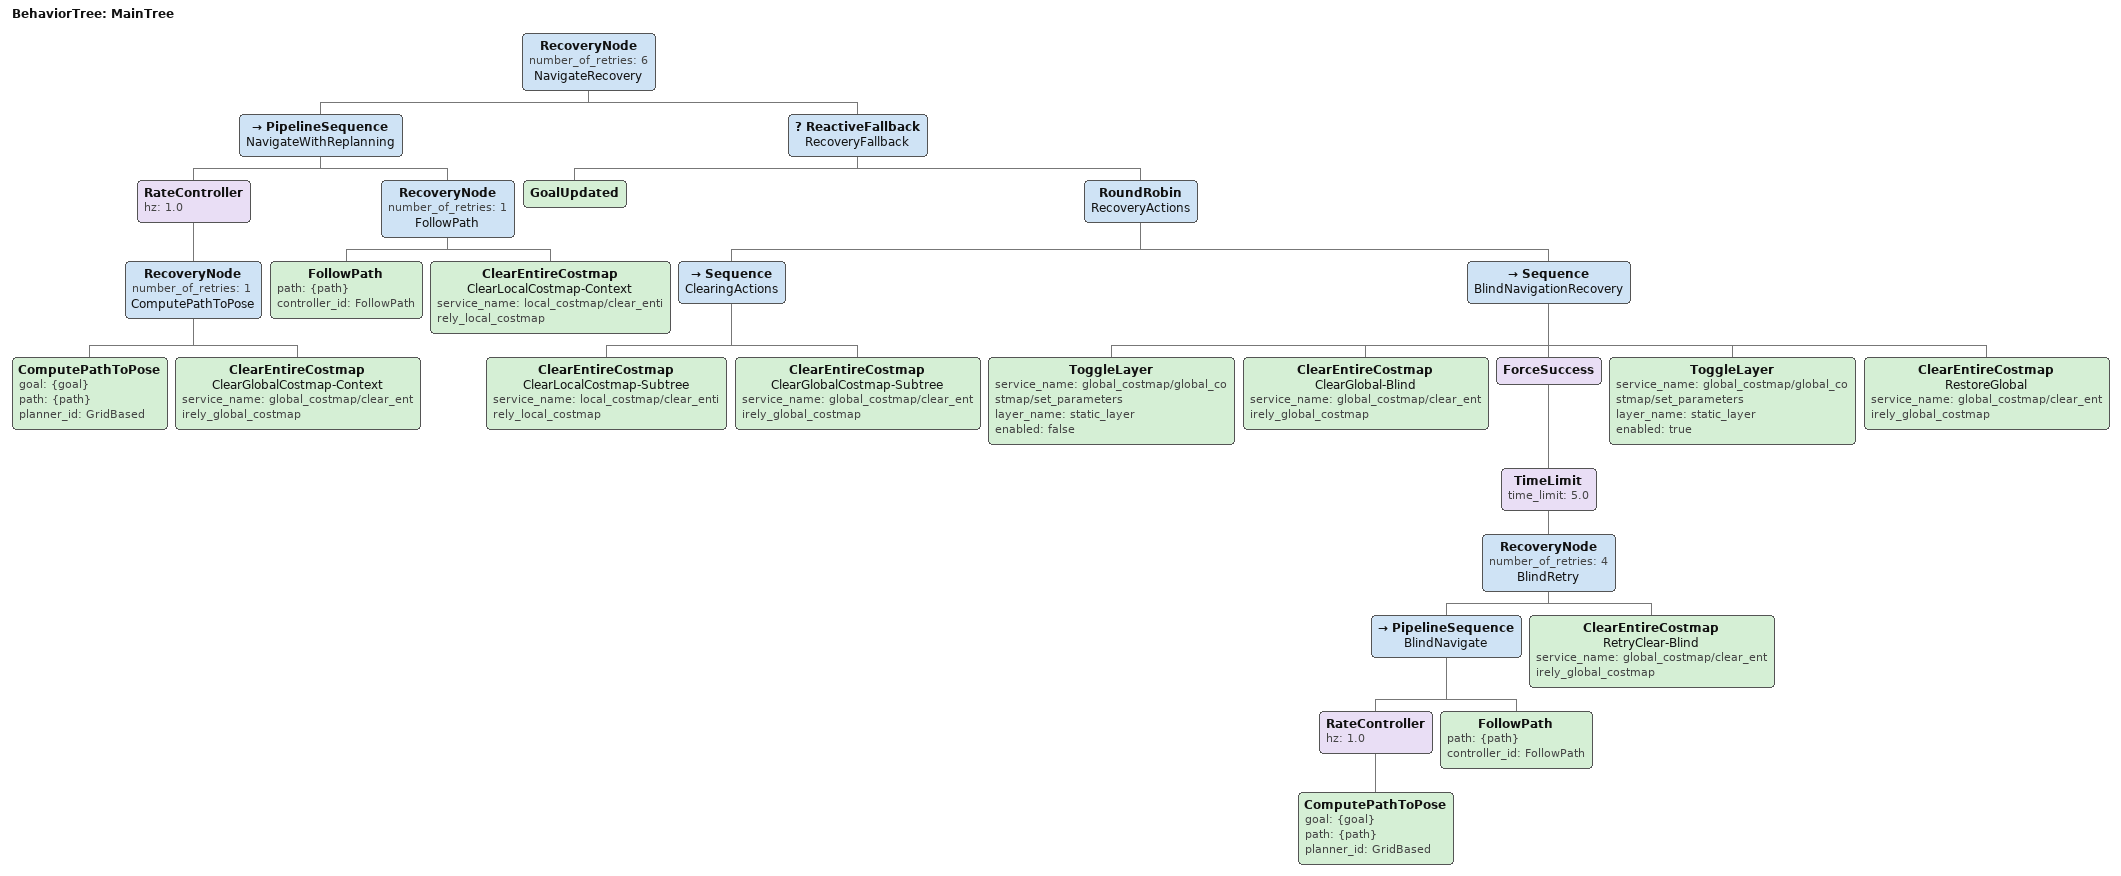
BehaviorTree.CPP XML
<root main_tree_to_execute="MainTree">
  <BehaviorTree ID="MainTree">
    <RecoveryNode number_of_retries="6" name="NavigateRecovery">
      <PipelineSequence name="NavigateWithReplanning">
        <RateController hz="1.0">
          <RecoveryNode number_of_retries="1" name="ComputePathToPose">
            <ComputePathToPose goal="{goal}" path="{path}" planner_id="GridBased"/>
            <ClearEntireCostmap name="ClearGlobalCostmap-Context" service_name="global_costmap/clear_entirely_global_costmap"/>
          </RecoveryNode>
        </RateController>
        <RecoveryNode number_of_retries="1" name="FollowPath">
          <FollowPath path="{path}" controller_id="FollowPath"/>
          <ClearEntireCostmap name="ClearLocalCostmap-Context" service_name="local_costmap/clear_entirely_local_costmap"/>
        </RecoveryNode>
      </PipelineSequence>
      <ReactiveFallback name="RecoveryFallback">
        <GoalUpdated/>
        <RoundRobin name="RecoveryActions">
          <Sequence name="ClearingActions">
            <ClearEntireCostmap name="ClearLocalCostmap-Subtree" service_name="local_costmap/clear_entirely_local_costmap"/>
            <ClearEntireCostmap name="ClearGlobalCostmap-Subtree" service_name="global_costmap/clear_entirely_global_costmap"/>
          </Sequence>
          <Sequence name="BlindNavigationRecovery">
            <ToggleLayer service_name="global_costmap/global_costmap/set_parameters" layer_name="static_layer" enabled="false"/>
            <ClearEntireCostmap name="ClearGlobal-Blind" service_name="global_costmap/clear_entirely_global_costmap"/>
            <ForceSuccess>
              <TimeLimit time_limit="5.0">
                <RecoveryNode number_of_retries="4" name="BlindRetry">
                   <PipelineSequence name="BlindNavigate">
                     <RateController hz="1.0">
                       <ComputePathToPose goal="{goal}" path="{path}" planner_id="GridBased"/>
                     </RateController>
                     <FollowPath path="{path}" controller_id="FollowPath"/>
                   </PipelineSequence>
                   <ClearEntireCostmap name="RetryClear-Blind" service_name="global_costmap/clear_entirely_global_costmap"/>
                </RecoveryNode>
              </TimeLimit>
            </ForceSuccess>
            <ToggleLayer service_name="global_costmap/global_costmap/set_parameters" layer_name="static_layer" enabled="true"/>
            <ClearEntireCostmap name="RestoreGlobal" service_name="global_costmap/clear_entirely_global_costmap"/>
          </Sequence>
        </RoundRobin>
      </ReactiveFallback>
    </RecoveryNode>
  </BehaviorTree>
</root>
